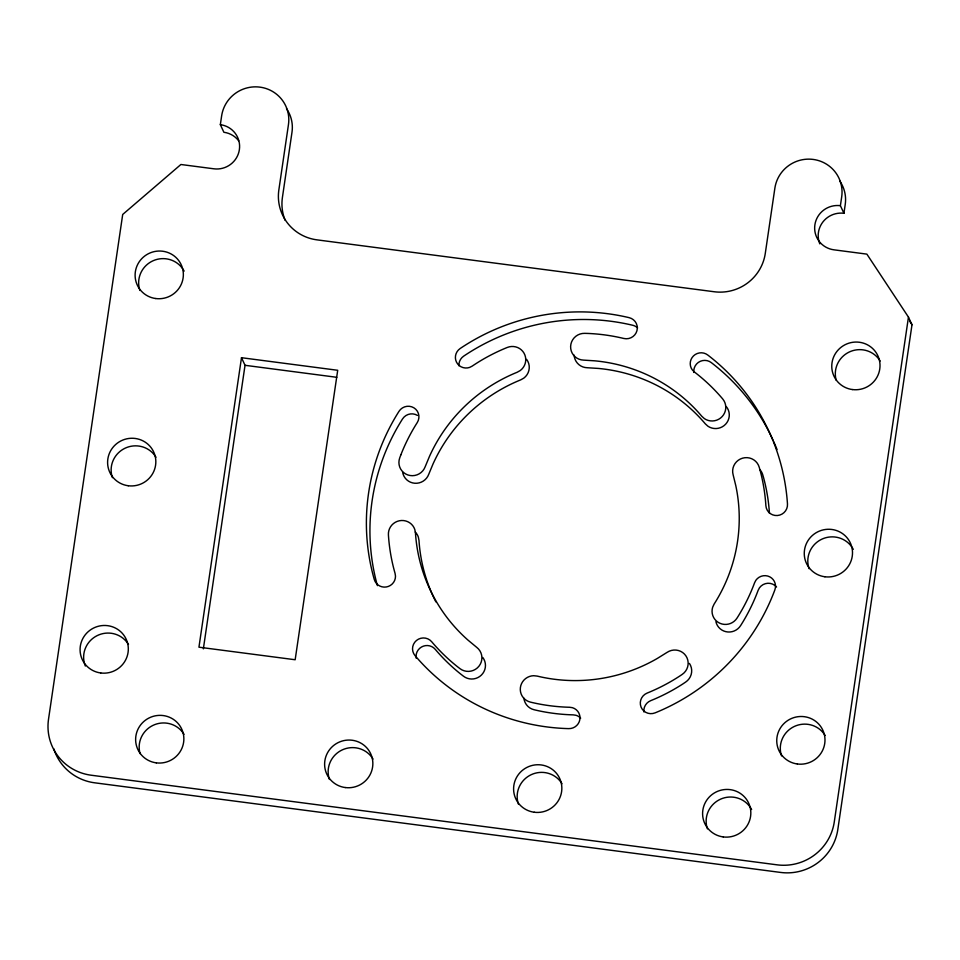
<?xml version="1.0" encoding="UTF-8"?>
<svg xmlns="http://www.w3.org/2000/svg" width="960" height="960" viewBox="0 0 960 960"><rect width="100%" height="100%" fill="white"/><g stroke="black" fill="none" stroke-linecap="round" stroke-linejoin="round"><path stroke-width="1.44" d="M238.692 140.796A22.572 22.188 -25 0 0 223.884 132.276L220.344 124.68L221.64 115.86A33.864 33.276 -25 0 1 259.908 87.132A33.864 33.276 -25 0 1 288.456 124.584L278.856 189.888A45.156 44.364 -25 0 0 316.92 239.844L714.252 291.756A45.156 44.364 -25 0 0 765.276 253.452L774.876 188.136A33.864 33.276 -25 0 1 813.144 159.42A33.864 33.276 -25 0 1 841.692 196.872L840.396 205.692L843.936 213.288A22.572 22.188 -25 0 0 819.792 243.864M241.488 357.708L198.948 647.184L295.164 659.748L337.704 370.284L241.488 357.708L245.028 365.304L203.352 648.876M843.936 213.288L845.232 204.468A33.864 33.276 -25 0 0 839.736 180.96M840.396 205.692A22.572 22.188 -25 0 0 814.884 224.844A22.572 22.188 -25 0 0 833.916 249.816L866.868 254.124L908.46 317.124L834.276 821.94A50.568 49.692 -25 0 1 777.12 864.84L91.152 775.212A50.568 49.692 -25 0 1 48.516 719.268L122.7 214.464L180.9 164.496L213.864 168.804A22.572 22.188 -25 0 0 239.376 149.652A22.572 22.188 -25 0 0 220.344 124.68M908.46 317.124L912 324.72L837.816 829.536A50.568 49.692 -25 0 1 780.66 872.436L94.692 782.808A50.568 49.692 -25 0 1 53.796 748.788M245.028 365.304L336.804 377.304M909.552 321.024L912 324.72M707.412 828.84A24.204 23.784 -25 0 1 720.744 799.08A24.204 23.784 -25 0 1 751.62 809.496M518.424 804.144A24.204 23.784 -25 0 1 562.008 783.72M329.424 779.46A24.204 23.784 -25 0 1 373.02 759.024M836.208 380.268A24.204 23.784 -25 0 1 880.176 361.032M809.076 568.68A24.204 23.784 -25 0 1 822.408 538.92A24.204 23.784 -25 0 1 853.284 549.348M781.56 755.904A24.204 23.784 -25 0 1 825.144 735.48M139.92 290.436A24.204 23.784 -25 0 1 153.264 260.676A24.204 23.784 -25 0 1 184.128 271.104M112.404 477.66A24.204 23.784 -25 0 1 156 457.236M85.332 666.036A24.204 23.784 -25 0 1 97.08 635.664A24.204 23.784 -25 0 1 128.484 644.448M759.984 469.752A13.584 13.356 -25 0 1 762.756 474.816L763.644 477.948A186.984 183.732 -25 0 1 769.428 513.264M715.92 621.756A13.596 13.356 -25 0 0 740.592 625.644A187.608 184.344 -25 0 0 758.124 590.364L759.408 587.88A10.848 10.668 -25 0 1 776.556 587.004M285.132 220.332A45.156 44.364 -25 0 1 282.408 197.496L291.996 132.18A33.864 33.276 -25 0 0 286.5 108.672M140.064 753.576A24.204 23.784 -25 0 1 184.032 734.34M574.164 355.14A13.584 13.356 -25 0 0 587.148 367.728L598.428 368.436A161.508 158.7 -25 0 1 705.336 423.864L707.928 426.216A13.596 13.356 -25 0 0 726.18 406.476M637.596 327.9A10.848 10.668 -25 0 0 632.7 325.26A211.416 207.744 -25 0 0 463.704 356.124A10.848 10.668 -25 0 0 458.928 365.772M773.664 441.528A211.416 207.744 -25 0 1 777.048 449.544M377.412 585.636A211.416 207.744 -25 0 1 402.516 418.968A10.848 10.668 -25 0 1 417.444 415.416M773.064 440.208A211.416 207.744 -25 0 0 711.276 362.592A10.848 10.668 -25 0 0 693.84 372.468M402.648 472.332A13.584 13.356 -25 0 0 428.7 474.372L433.02 463.98A161.508 158.7 -25 0 1 520.74 379.848L523.824 378.12A13.596 13.356 -25 0 0 526.584 359.34M482.76 657.456A13.584 13.356 -25 0 1 463.512 676.236L460.932 674.244A186.984 183.732 -25 0 1 435.216 649.308A10.848 10.668 -25 0 0 416.22 658.2M435.888 601.872A161.508 158.7 -25 0 1 418.992 540.432L418.32 537.012A13.596 13.356 -25 0 0 415.272 532.092M689.424 663.42A13.584 13.356 -25 0 1 685.68 682.044L682.932 683.892A186.984 183.732 -25 0 1 650.676 700.68A10.848 10.668 -25 0 0 643.908 711.96M523.908 698.208A13.596 13.356 -25 0 0 534.036 709.728A187.608 184.344 -25 0 0 573.156 714.864L575.94 715.272A10.848 10.668 -25 0 1 580.668 718.176M400.896 454.752L399.744 457.824A13.584 13.356 -25 0 0 407.76 474.924A13.584 13.356 -25 0 0 425.16 466.776L429.48 456.384A161.508 158.7 -25 0 1 517.188 372.252L520.284 370.512A13.596 13.356 -25 0 0 507.168 347.496A187.608 184.344 -25 0 0 472.152 366.132L469.644 367.416A10.848 10.668 -25 0 1 460.164 348.516A211.416 207.744 -25 0 1 629.148 317.664A10.848 10.668 -25 0 1 636.984 330.576A10.848 10.668 -25 0 1 623.808 338.472A186.984 183.732 -25 0 0 587.988 333.444L584.688 333.348A13.584 13.356 -25 0 0 570.624 346.38A13.584 13.356 -25 0 0 583.608 360.12L594.888 360.84A161.508 158.7 -25 0 1 701.796 416.268L704.388 418.62A13.596 13.356 -25 0 0 722.64 398.868A187.608 184.344 -25 0 0 694.344 371.94L692.364 369.984A10.848 10.668 -25 0 1 707.736 354.996A211.416 207.744 -25 0 1 787.476 504A10.848 10.668 -25 0 1 777.384 515.52A10.848 10.668 -25 0 1 765.876 505.668A186.984 183.732 -25 0 0 760.104 470.352L759.216 467.22A13.584 13.356 -25 0 0 742.512 458.184A13.584 13.356 -25 0 0 733.14 474.828L735.792 485.664A161.508 158.7 -25 0 1 714.144 604.044L712.656 607.236A13.596 13.356 -25 0 0 737.052 618.048A187.608 184.344 -25 0 0 754.584 582.768L755.868 580.284A10.848 10.668 -25 0 1 774.852 589.908A211.416 207.744 -25 0 1 655.14 712.848A10.848 10.668 -25 0 1 641.064 707.064A10.848 10.668 -25 0 1 647.136 693.084A186.984 183.732 -25 0 0 679.392 676.284L682.14 674.448A13.584 13.356 -25 0 0 685.884 655.824A13.584 13.356 -25 0 0 667.104 652.368L657.456 658.356A161.508 158.7 -25 0 1 537.18 676.092L533.664 675.708A13.596 13.356 -25 0 0 530.496 702.132A187.608 184.344 -25 0 0 569.616 707.268L572.4 707.676A10.848 10.668 -25 0 1 568.752 728.628A211.416 207.744 -25 0 1 415.032 655.608A10.848 10.668 -25 0 1 416.424 640.512A10.848 10.668 -25 0 1 431.676 641.712A186.984 183.732 -25 0 0 457.38 666.648L459.972 668.64A13.584 13.356 -25 0 0 478.992 666.168A13.584 13.356 -25 0 0 476.76 647.388L468.144 640.248A161.508 158.7 -25 0 1 415.452 532.836L414.78 529.416A13.596 13.356 -25 0 0 388.416 534.924A187.608 184.344 -25 0 0 395.064 573.372L395.496 576.12A10.848 10.668 -25 0 1 374.268 579.444A211.416 207.744 -25 0 1 398.964 411.372A10.848 10.668 -25 0 1 413.904 407.82A10.848 10.668 -25 0 1 417.264 422.544A186.984 183.732 -25 0 0 400.896 454.752M723.24 836.928A24.204 23.784 -25 0 0 749.124 804.156A24.204 23.784 -25 0 0 707.772 798.756A24.204 23.784 -25 0 0 723.24 836.928M534.252 812.244A24.204 23.784 -25 0 0 560.136 779.46A24.204 23.784 -25 0 0 518.784 774.06A24.204 23.784 -25 0 0 534.252 812.244M345.264 787.548A24.204 23.784 -25 0 0 371.148 754.776A24.204 23.784 -25 0 0 329.796 749.364A24.204 23.784 -25 0 0 345.264 787.548M852.42 389.556A24.204 23.784 -25 0 0 878.304 356.772A24.204 23.784 -25 0 0 836.952 351.372A24.204 23.784 -25 0 0 852.42 389.556M824.904 576.768A24.204 23.784 -25 0 0 850.8 543.996A24.204 23.784 -25 0 0 809.436 538.596A24.204 23.784 -25 0 0 824.904 576.768M797.388 763.992A24.204 23.784 -25 0 0 823.284 731.22A24.204 23.784 -25 0 0 781.932 725.808A24.204 23.784 -25 0 0 797.388 763.992M155.748 298.536A24.204 23.784 -25 0 0 181.644 265.752A24.204 23.784 -25 0 0 140.292 260.352A24.204 23.784 -25 0 0 155.748 298.536M128.244 485.748A24.204 23.784 -25 0 0 154.128 452.976A24.204 23.784 -25 0 0 112.776 447.576A24.204 23.784 -25 0 0 128.244 485.748M100.728 672.972A24.204 23.784 -25 0 0 126.612 640.2A24.204 23.784 -25 0 0 85.26 634.788A24.204 23.784 -25 0 0 100.728 672.972M156.264 762.852A24.204 23.784 -25 0 0 182.16 730.08A24.204 23.784 -25 0 0 140.808 724.68A24.204 23.784 -25 0 0 156.264 762.852"/></g></svg>
